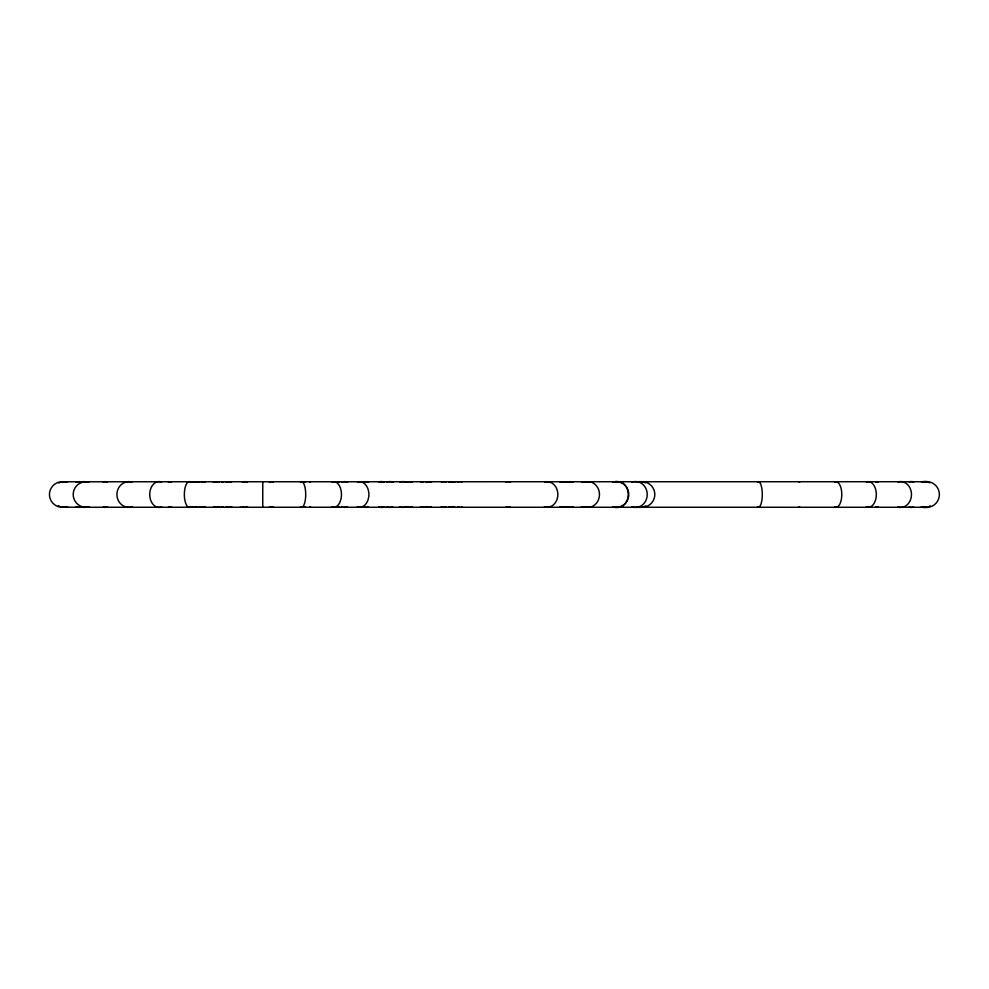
<?xml version="1.0" encoding="UTF-8"?>
<svg xmlns="http://www.w3.org/2000/svg" width="989" height="989" viewBox="0 0 989 989"><rect width="100%" height="100%" fill="white"/><g stroke="black" fill="none" stroke-linecap="round" stroke-linejoin="round"><path stroke-width="1.48" d="M262.765 506.838L262.765 482.1M506.084 482.162L506.368 482.1A12.77 8.122 -90 0 1 510.497 482.162M199.234 507.011L200.013 506.838M461.356 507.011L462.16 506.838M420.671 482.1L423.861 481.73M613.106 482.1C633.455 476.883 633.084 512.475 612.846 506.838M332.737 482.1L339.45 482.162M339.178 506.9L332.465 506.838M424.392 507.246L420.412 506.838M61.281 481.767L926.668 481.73M197.825 482.1L199.753 482.1L198.974 481.927M61.553 507.246L926.396 507.27M240.203 507.246L240.995 507.27M194.771 507.27L194.907 507.27A12.77 4.599 90 0 0 195.958 506.838M194.821 507.27L194.536 507.246A12.77 4.599 -90 0 1 193.683 506.9M461.084 481.927L461.9 482.1M459.057 506.863A12.808 3.054 90 0 1 457.524 506.924M457.462 482.138A12.808 3.054 90 0 1 458.995 482.076M631.934 482.162A12.77 1.768 -90 0 1 632.812 482.1M632.849 506.838A12.77 1.768 -90 0 1 631.971 506.9M213.241 482.15A12.795 12.498 -90 0 1 219.471 482.076M219.731 506.85A12.795 12.498 -90 0 1 213.488 506.924M242.28 482.1A12.845 10.113 -90 0 1 247.361 482.039M247.571 506.9A12.845 10.113 -90 0 1 242.49 506.961M225.616 482.138A12.808 11.757 -90 0 1 231.488 482.063M231.735 506.863A12.808 11.757 -90 0 1 225.851 506.937M197.441 506.85A12.783 12.758 90 0 1 191.087 506.912M190.828 482.15A12.783 12.758 90 0 1 197.182 482.088M302.313 482.162A12.783 5.946 -90 0 1 305.267 482.088M305.391 506.838A12.783 5.946 -90 0 1 302.424 506.912M384.325 506.838A12.77 4.772 90 0 1 381.952 506.9M381.853 482.162A12.77 4.772 90 0 1 384.227 482.1M273.36 506.863A12.808 7.764 90 0 1 269.478 506.937M269.317 482.138A12.808 7.764 90 0 1 273.199 482.063M223.415 506.9A12.77 3.499 90 0 1 221.672 506.838M221.746 482.1A12.77 3.499 90 0 1 223.489 482.162M195.871 482.1A12.77 4.599 90 0 0 195.018 481.754L194.722 481.73A12.77 4.599 -90 0 0 193.584 482.162M201.669 506.9A12.77 3.103 90 0 0 202.251 507.246L202.448 507.27A12.77 3.103 90 0 0 203.215 506.838M201.608 482.162A12.77 3.103 90 0 1 202.374 481.73L202.572 481.754A12.77 3.103 90 0 1 203.153 482.1M67.685 506.838A12.77 12.77 0 0 1 61.33 506.9M59.797 506.417A12.77 12.77 0 0 1 58.339 505.75M58.821 483.003A12.77 12.77 0 0 1 59.55 482.681M61.071 482.162A12.77 12.77 0 0 1 67.425 482.1M65.521 506.838A12.77 12.77 0 0 1 49.45 494.636A12.77 12.77 0 0 1 65.262 482.1M89.22 506.838A12.77 12.733 90 0 1 73.198 494.636A12.77 12.733 90 0 1 88.973 482.1M132.229 506.924A12.882 12.14 90 0 1 116.9 494.636A12.882 12.14 90 0 1 131.982 482.002M161.726 506.974A12.944 9.507 -90 0 1 149.71 494.636A12.944 9.507 -90 0 1 161.528 481.952M190.716 506.949A12.906 5.032 -90 0 1 184.35 494.636A12.906 5.032 -90 0 1 190.617 481.989M300.446 481.989A12.894 4.24 90 0 1 305.712 494.636A12.894 4.24 90 0 1 300.347 506.937M331.958 482.063A12.808 7.665 90 0 1 341.465 494.636A12.808 7.665 90 0 1 331.81 506.875M357.462 482.088A12.783 9.235 -90 0 1 368.897 494.636A12.783 9.235 -90 0 1 357.276 506.838M544.642 482.088A12.783 10.656 -90 0 1 557.845 494.636A12.783 10.656 -90 0 1 544.42 506.838M585.426 482.088A12.783 11.336 90 0 1 599.482 494.636A12.783 11.336 90 0 1 585.191 506.838M613.081 481.964A12.919 12.634 -90 0 1 628.781 494.636A12.919 12.634 -90 0 1 612.821 506.961M564.571 506.912A12.783 9.606 90 0 1 559.774 506.85M559.972 482.088A12.783 9.606 90 0 1 564.768 482.15M446.138 506.949A12.82 10.051 90 0 1 441.106 506.875M441.304 482.051A12.82 10.051 90 0 1 446.348 482.125M405.7 506.998A12.894 12.078 90 0 1 399.593 506.937M399.84 482.002A12.894 12.078 90 0 1 405.947 482.063M392.967 506.998A12.894 12.894 0 0 1 386.452 506.937M386.711 482.002A12.894 12.894 0 0 1 393.239 482.063M412.153 506.924A12.795 12.177 90 0 1 406.071 506.863M406.318 482.076A12.795 12.177 90 0 1 412.401 482.138M425.975 482.063A12.808 11.102 -90 0 1 431.525 482.125M431.303 506.937A12.808 11.102 -90 0 1 425.74 506.875M450.007 482.088A12.783 9.791 -90 0 1 454.878 482.162M454.68 506.912A12.783 9.791 -90 0 1 449.81 506.838M586.118 506.9A12.77 9.606 90 0 1 581.334 506.838M581.532 482.1A12.77 9.606 90 0 1 586.316 482.162M632.688 481.94A12.956 11.683 -90 0 1 647.239 494.636A12.956 11.683 -90 0 1 632.453 506.986M638.943 482.051A12.832 12.783 -90 0 1 654.805 494.636A12.832 12.783 -90 0 1 638.684 506.887M642.899 506.986A12.869 12.536 90 0 1 636.57 506.924M636.829 482.014A12.869 12.536 90 0 1 643.159 482.076M644.667 482.607A12.869 12.536 90 0 1 645.384 482.941M645.854 505.799A12.869 12.536 90 0 1 644.42 506.492M623.107 506.949A12.832 11.003 90 0 1 617.593 506.887M617.816 482.051A12.832 11.003 90 0 1 623.342 482.113M568.663 482.076A12.795 9.309 -90 0 1 573.311 482.15M573.126 506.924A12.795 9.309 -90 0 1 568.477 506.85M510.324 506.9A12.77 8.122 -90 0 1 506.281 506.838M383.633 507.048A12.944 9.902 90 0 1 378.589 506.974M378.799 481.952A12.944 9.902 90 0 1 383.843 482.026M347.51 506.961A12.845 12.177 90 0 1 341.39 506.9M341.638 482.039A12.845 12.177 90 0 1 347.757 482.1M363.927 482.014A12.869 9.086 -90 0 1 368.514 482.076M368.328 506.986A12.869 9.086 -90 0 1 363.742 506.924M448.808 482.051A12.832 5.761 -90 0 1 451.701 482.113M451.577 506.949A12.832 5.761 -90 0 1 448.685 506.887M567.451 506.9A12.77 3.622 90 0 1 565.646 506.838M565.72 482.1A12.77 3.622 90 0 1 567.525 482.162M757.487 482.088A12.783 3.894 90 0 1 762.296 494.636A12.783 3.894 90 0 1 757.401 506.838M834.617 482.076A12.795 5.786 -90 0 1 841.787 494.636A12.795 5.786 -90 0 1 834.506 506.863M866.426 482.063A12.808 7.986 90 0 1 876.328 494.636A12.808 7.986 90 0 1 866.265 506.863M898.037 481.964A12.919 10.817 90 0 1 911.487 494.636A12.919 10.817 90 0 1 897.814 506.961M923.392 481.94A12.956 12.845 -90 0 1 939.377 494.636A12.956 12.845 -90 0 1 923.12 506.986M921.389 481.915A12.981 12.177 -90 0 1 927.62 481.989M929.104 482.533A12.981 12.177 -90 0 1 929.821 482.879M930.278 505.861A12.981 12.177 -90 0 1 928.869 506.566M927.373 507.085A12.981 12.177 -90 0 1 921.13 507.011M909.287 481.964A12.919 8.839 -90 0 1 913.787 482.039M913.601 507.036A12.919 8.839 -90 0 1 909.114 506.961M875.698 482.063A12.808 5.279 -90 0 1 878.331 482.125M878.232 506.937A12.808 5.279 -90 0 1 875.586 506.875M836.781 506.912A12.783 3.239 90 0 1 835.173 506.838M835.235 482.088A12.783 3.239 90 0 1 836.842 482.162M799.73 506.924A12.795 1.545 90 0 1 798.964 506.85M799.001 482.076A12.795 1.545 90 0 1 799.767 482.15M309.668 482.162A12.783 1.632 -90 0 1 310.484 482.088M310.509 506.838A12.783 1.632 -90 0 1 309.705 506.912M203.474 482.138A12.808 3.857 -90 0 1 205.403 482.076M205.477 506.863A12.808 3.857 -90 0 1 203.549 506.924M171.579 506.85A12.795 6.132 90 0 1 168.526 506.924M168.402 482.15A12.795 6.132 90 0 1 171.456 482.076M103.017 482.088A12.857 8.79 -90 0 1 107.455 482.026M107.628 506.912A12.857 8.79 -90 0 1 103.202 506.974M86.76 506.912A12.857 11.373 90 0 1 81.024 506.986M80.789 482.088A12.857 11.373 90 0 1 86.525 482.014M82.285 506.887A12.832 12.647 90 0 1 75.93 506.961M75.671 482.113A12.832 12.647 90 0 1 82.025 482.039"/></g></svg>
